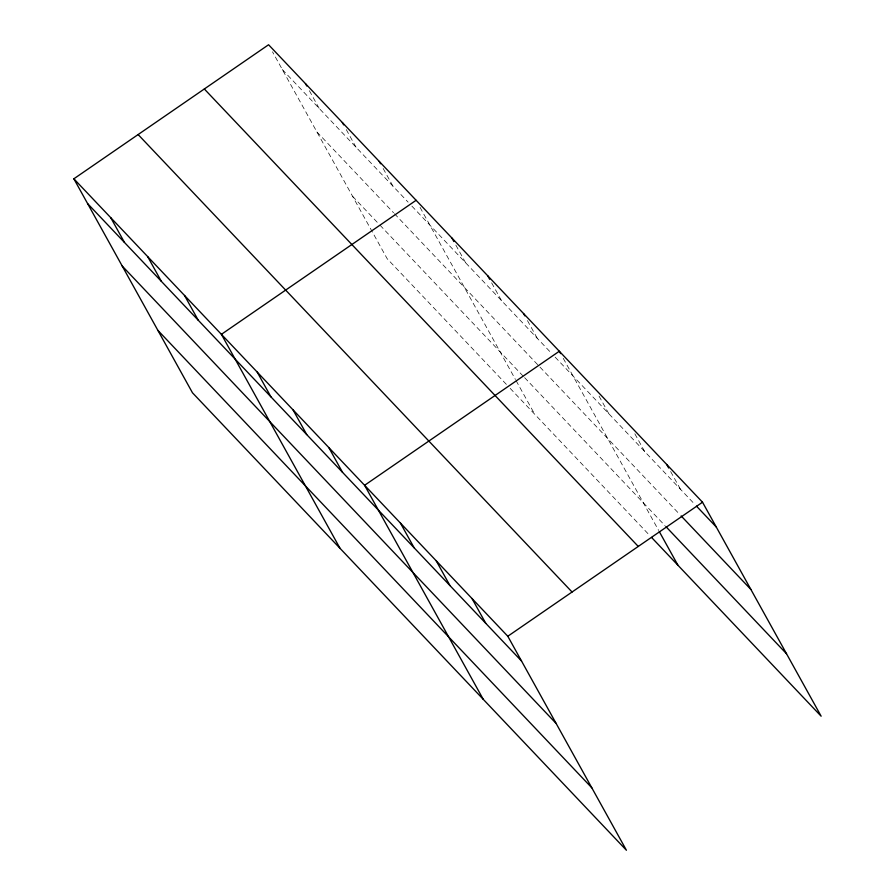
<?xml version="1.0" encoding="UTF-8"?>
<svg xmlns="http://www.w3.org/2000/svg" width="895" height="895" viewBox="0 0 895 895"><rect width="100%" height="100%" fill="white"/><g stroke="black" fill="none" stroke-linecap="round" stroke-linejoin="round"><path stroke-width="0.67" stroke-dasharray="4.47 3.36" d="M282.317 69.541L408.109 202.147M411.89 206.13L551.387 353.189M555.157 357.161L694.598 504.153M316.931 131.979L393.531 212.73M394.482 213.737L679.271 513.954M352.585 196.307L379.066 224.22M380.017 225.216L523.676 376.672M524.627 377.668L664.996 525.645M506.369 384.369L387.199 258.744L272.505 51.832M510.15 388.352L649.68 535.445M670.646 471.553L680.457 489.252M634.846 433.806L644.657 451.516M599.046 396.071L608.857 413.781M563.246 358.324L658.642 530.422M527.446 320.589L537.257 338.299M491.646 282.854L501.457 300.552M455.846 245.107L465.657 262.817M420.046 207.371L515.43 379.458M516.102 380.655L534.74 414.284M383.161 168.484L392.972 186.194M346.275 129.596L356.087 147.306M309.39 90.719L319.202 108.418"/><path stroke-width="1.34" d="M73.86 178.799L507.801 636.255L626.422 850.25L192.481 392.793L73.86 178.799L268.578 44.75L702.519 502.207L821.14 716.201L651.56 537.436M416.119 200.29L221.401 334.338L340.022 548.333M507.801 636.255L702.519 502.207M696.478 506.145L716.257 526.998M681.151 515.945L750.871 589.436M665.936 526.64L786.526 653.764M204.317 88.985L638.269 546.442M138.121 134.563L572.062 592.02M87.598 203.59L521.55 661.047M122.212 266.028L556.153 723.484M157.867 330.356L591.819 787.813M666.719 464.471L668.688 468.007M560.628 353.603L559.319 351.243L364.601 485.291L483.222 699.286M659.302 531.619L677.94 565.237M523.519 313.507L524.828 315.868M487.719 275.761L489.677 279.307M451.919 238.025L453.877 241.572M379.234 161.402L380.543 163.763M342.349 122.514L343.658 124.875M305.464 83.638L306.772 85.998M472.001 598.52L485.75 623.3M436.201 560.773L449.95 585.565M400.401 523.038L414.15 547.829M328.801 447.556L342.539 472.347M293.001 409.809L306.739 434.601M257.201 372.074L270.939 396.865M184.515 295.451L198.254 320.242M147.63 256.563L161.368 281.354M110.745 217.686L124.483 242.467"/></g></svg>
